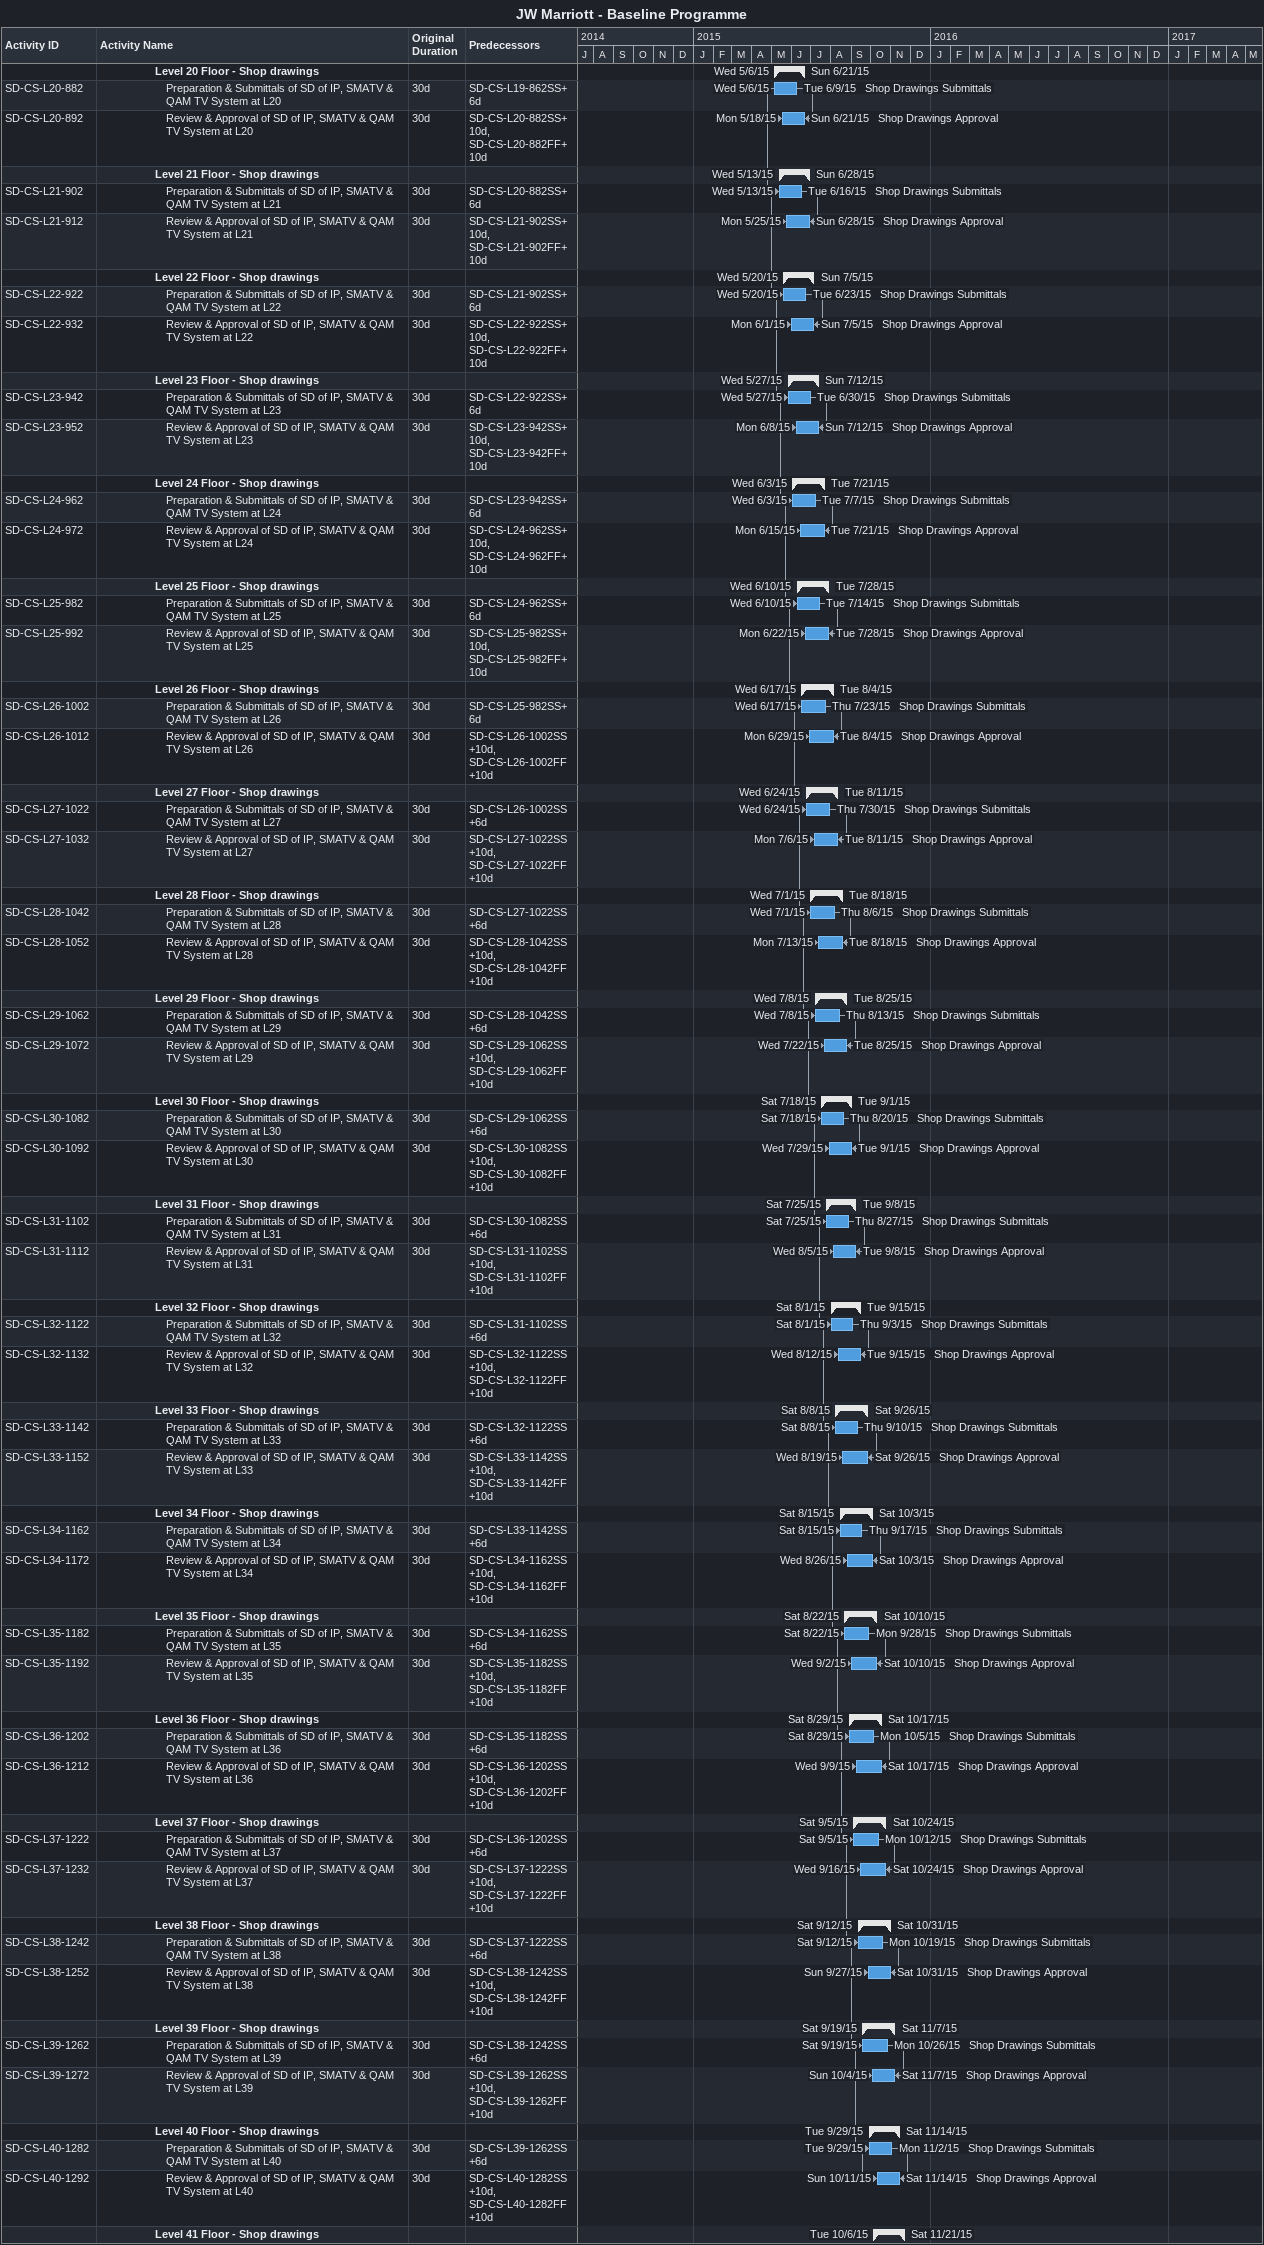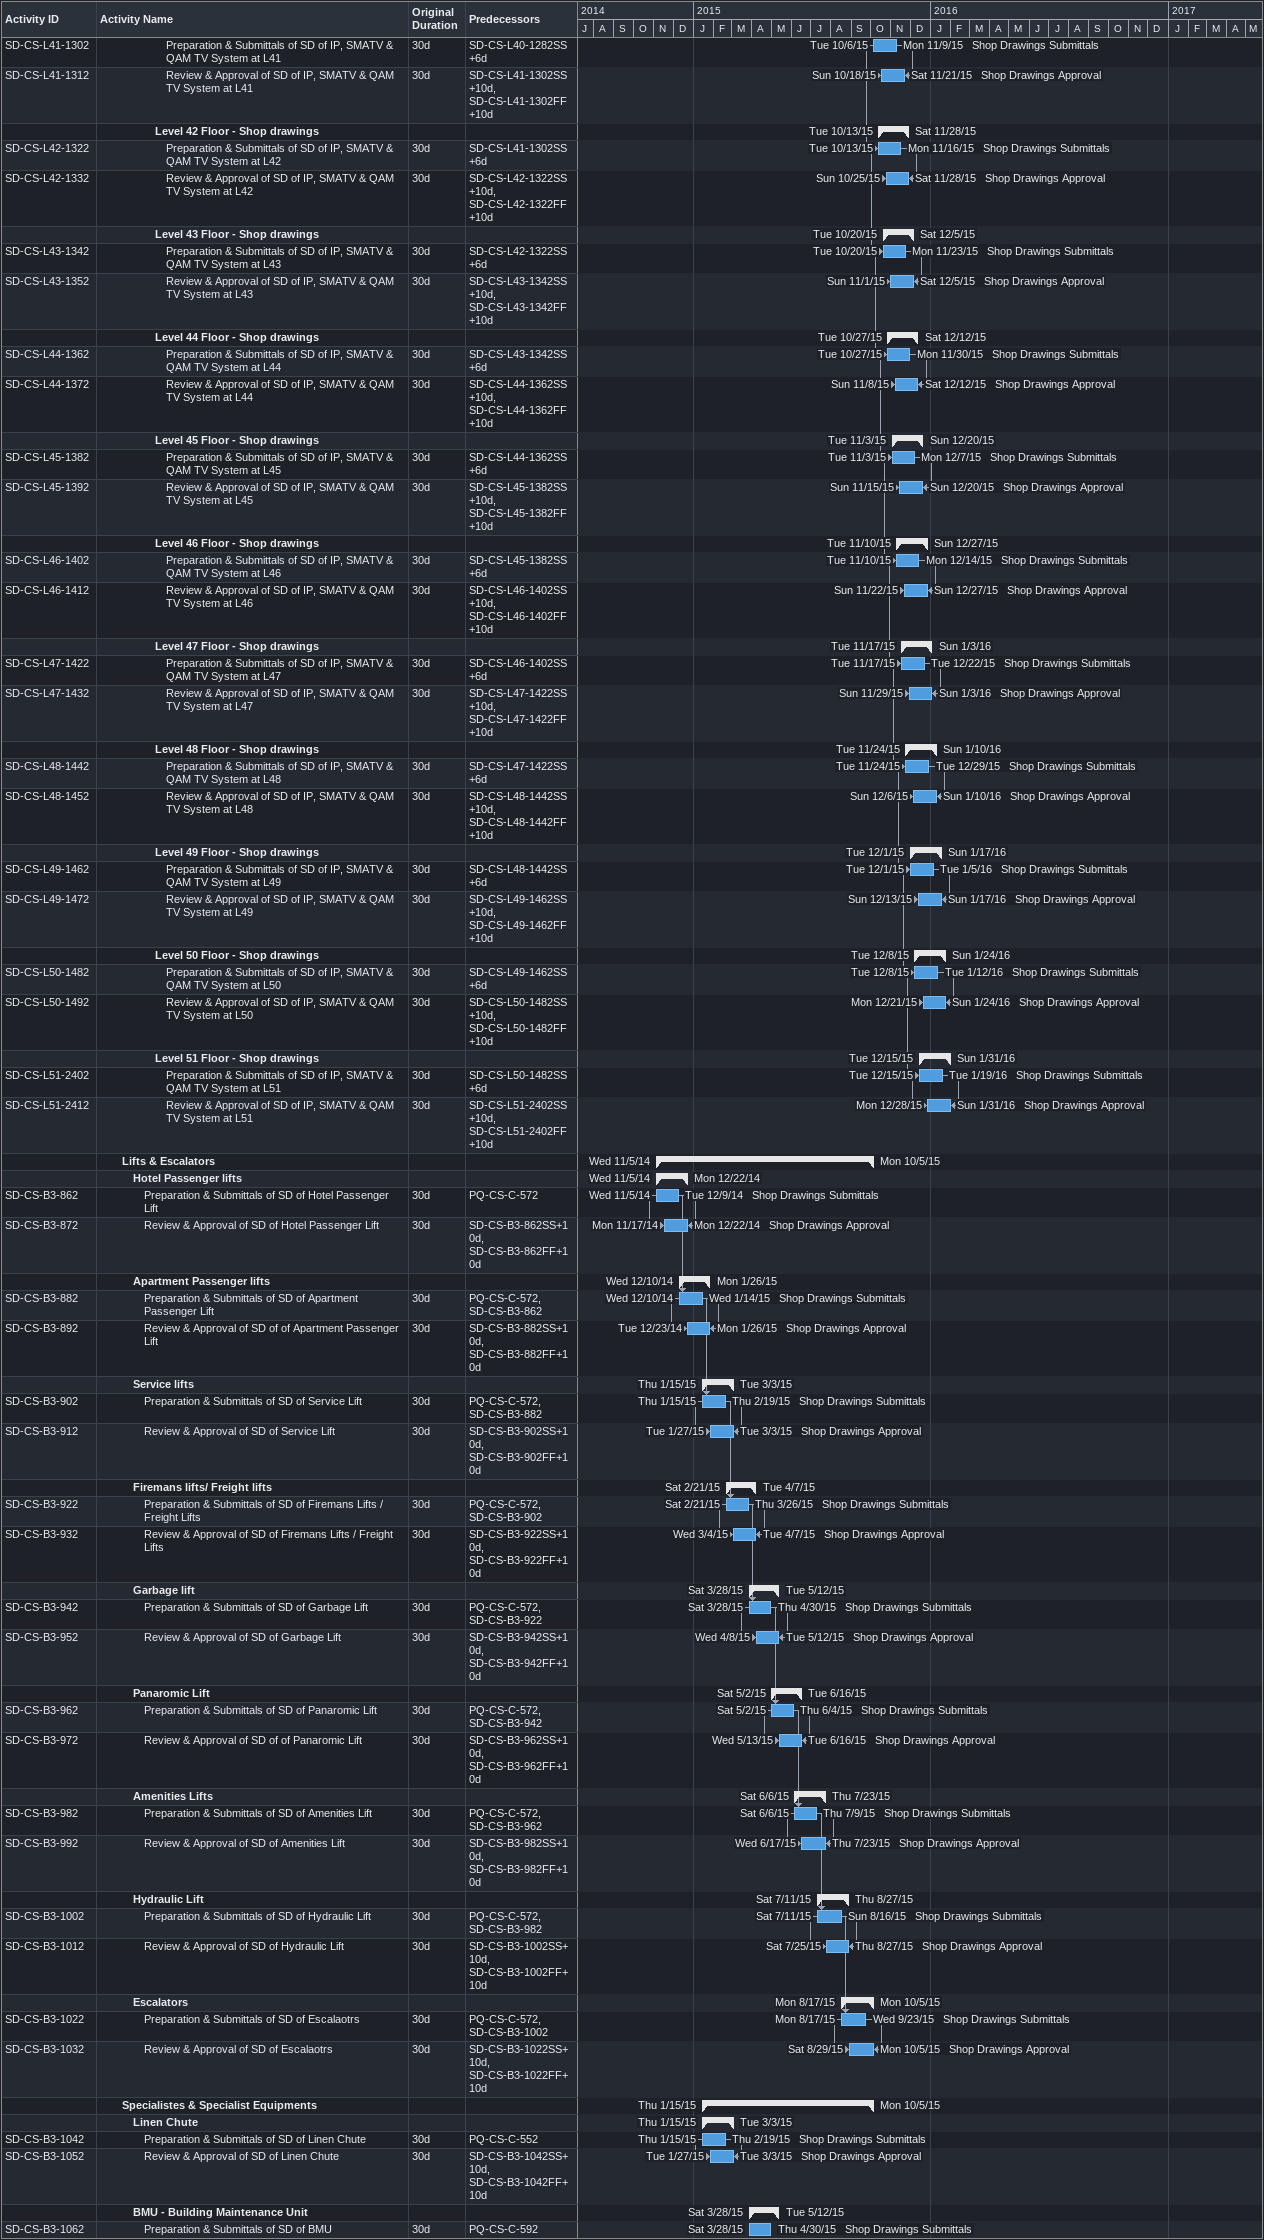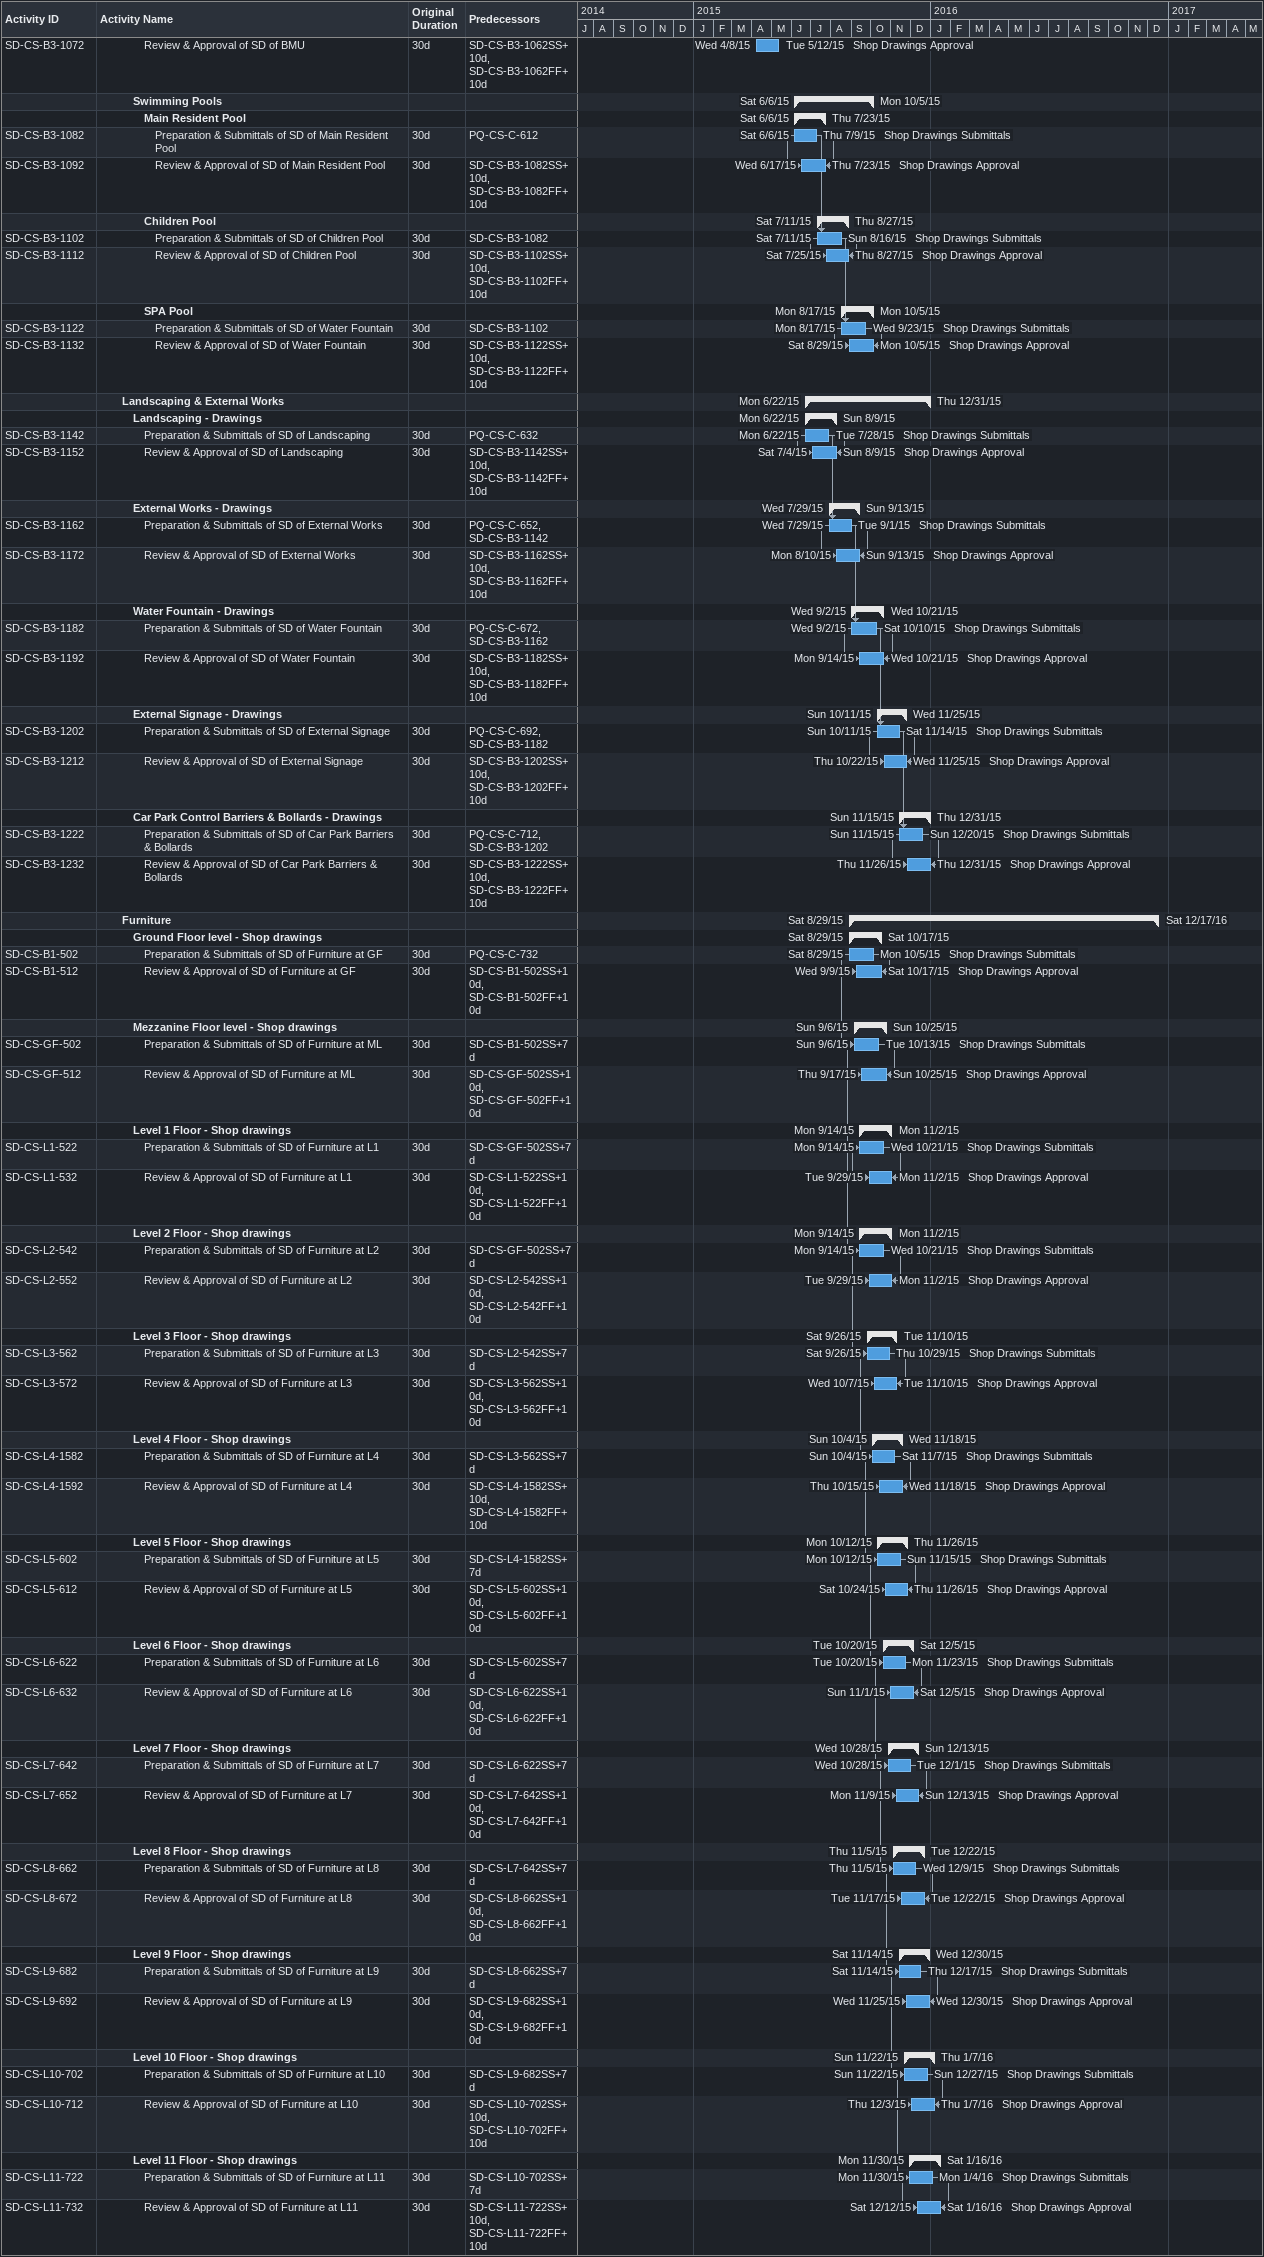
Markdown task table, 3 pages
JW Marriott - Baseline Programme

| ID | Level | Task | Original duration | Start | Finish | Predecessors | Resources |
|---|---|---|---|---|---|---|---|
|  | 6 | **Level 20 Floor - Shop drawings** |  | 2015-05-06 | 2015-06-21 |  |  |
| SD-CS-L20-882 | 7 | Preparation & Submittals of SD of IP, SMATV & QAM TV System at L20 | 30d | 2015-05-06 | 2015-06-09 | SD-CS-L19-862SS+6d | Shop Drawings Submittals |
| SD-CS-L20-892 | 7 | Review & Approval of SD of IP, SMATV & QAM TV System at L20 | 30d | 2015-05-18 | 2015-06-21 | SD-CS-L20-882SS+10d, SD-CS-L20-882FF+10d | Shop Drawings Approval |
|  | 6 | **Level 21 Floor - Shop drawings** |  | 2015-05-13 | 2015-06-28 |  |  |
| SD-CS-L21-902 | 7 | Preparation & Submittals of SD of IP, SMATV & QAM TV System at L21 | 30d | 2015-05-13 | 2015-06-16 | SD-CS-L20-882SS+6d | Shop Drawings Submittals |
| SD-CS-L21-912 | 7 | Review & Approval of SD of IP, SMATV & QAM TV System at L21 | 30d | 2015-05-25 | 2015-06-28 | SD-CS-L21-902SS+10d, SD-CS-L21-902FF+10d | Shop Drawings Approval |
|  | 6 | **Level 22 Floor - Shop drawings** |  | 2015-05-20 | 2015-07-05 |  |  |
| SD-CS-L22-922 | 7 | Preparation & Submittals of SD of IP, SMATV & QAM TV System at L22 | 30d | 2015-05-20 | 2015-06-23 | SD-CS-L21-902SS+6d | Shop Drawings Submittals |
| SD-CS-L22-932 | 7 | Review & Approval of SD of IP, SMATV & QAM TV System at L22 | 30d | 2015-06-01 | 2015-07-05 | SD-CS-L22-922SS+10d, SD-CS-L22-922FF+10d | Shop Drawings Approval |
|  | 6 | **Level 23 Floor - Shop drawings** |  | 2015-05-27 | 2015-07-12 |  |  |
| SD-CS-L23-942 | 7 | Preparation & Submittals of SD of IP, SMATV & QAM TV System at L23 | 30d | 2015-05-27 | 2015-06-30 | SD-CS-L22-922SS+6d | Shop Drawings Submittals |
| SD-CS-L23-952 | 7 | Review & Approval of SD of IP, SMATV & QAM TV System at L23 | 30d | 2015-06-08 | 2015-07-12 | SD-CS-L23-942SS+10d, SD-CS-L23-942FF+10d | Shop Drawings Approval |
|  | 6 | **Level 24 Floor - Shop drawings** |  | 2015-06-03 | 2015-07-21 |  |  |
| SD-CS-L24-962 | 7 | Preparation & Submittals of SD of IP, SMATV & QAM TV System at L24 | 30d | 2015-06-03 | 2015-07-07 | SD-CS-L23-942SS+6d | Shop Drawings Submittals |
| SD-CS-L24-972 | 7 | Review & Approval of SD of IP, SMATV & QAM TV System at L24 | 30d | 2015-06-15 | 2015-07-21 | SD-CS-L24-962SS+10d, SD-CS-L24-962FF+10d | Shop Drawings Approval |
|  | 6 | **Level 25 Floor - Shop drawings** |  | 2015-06-10 | 2015-07-28 |  |  |
| SD-CS-L25-982 | 7 | Preparation & Submittals of SD of IP, SMATV & QAM TV System at L25 | 30d | 2015-06-10 | 2015-07-14 | SD-CS-L24-962SS+6d | Shop Drawings Submittals |
| SD-CS-L25-992 | 7 | Review & Approval of SD of IP, SMATV & QAM TV System at L25 | 30d | 2015-06-22 | 2015-07-28 | SD-CS-L25-982SS+10d, SD-CS-L25-982FF+10d | Shop Drawings Approval |
|  | 6 | **Level 26 Floor - Shop drawings** |  | 2015-06-17 | 2015-08-04 |  |  |
| SD-CS-L26-1002 | 7 | Preparation & Submittals of SD of IP, SMATV & QAM TV System at L26 | 30d | 2015-06-17 | 2015-07-23 | SD-CS-L25-982SS+6d | Shop Drawings Submittals |
| SD-CS-L26-1012 | 7 | Review & Approval of SD of IP, SMATV & QAM TV System at L26 | 30d | 2015-06-29 | 2015-08-04 | SD-CS-L26-1002SS+10d, SD-CS-L26-1002FF+10d | Shop Drawings Approval |
|  | 6 | **Level 27 Floor - Shop drawings** |  | 2015-06-24 | 2015-08-11 |  |  |
| SD-CS-L27-1022 | 7 | Preparation & Submittals of SD of IP, SMATV & QAM TV System at L27 | 30d | 2015-06-24 | 2015-07-30 | SD-CS-L26-1002SS+6d | Shop Drawings Submittals |
| SD-CS-L27-1032 | 7 | Review & Approval of SD of IP, SMATV & QAM TV System at L27 | 30d | 2015-07-06 | 2015-08-11 | SD-CS-L27-1022SS+10d, SD-CS-L27-1022FF+10d | Shop Drawings Approval |
|  | 6 | **Level 28 Floor - Shop drawings** |  | 2015-07-01 | 2015-08-18 |  |  |
| SD-CS-L28-1042 | 7 | Preparation & Submittals of SD of IP, SMATV & QAM TV System at L28 | 30d | 2015-07-01 | 2015-08-06 | SD-CS-L27-1022SS+6d | Shop Drawings Submittals |
| SD-CS-L28-1052 | 7 | Review & Approval of SD of IP, SMATV & QAM TV System at L28 | 30d | 2015-07-13 | 2015-08-18 | SD-CS-L28-1042SS+10d, SD-CS-L28-1042FF+10d | Shop Drawings Approval |
|  | 6 | **Level 29 Floor - Shop drawings** |  | 2015-07-08 | 2015-08-25 |  |  |
| SD-CS-L29-1062 | 7 | Preparation & Submittals of SD of IP, SMATV & QAM TV System at L29 | 30d | 2015-07-08 | 2015-08-13 | SD-CS-L28-1042SS+6d | Shop Drawings Submittals |
| SD-CS-L29-1072 | 7 | Review & Approval of SD of IP, SMATV & QAM TV System at L29 | 30d | 2015-07-22 | 2015-08-25 | SD-CS-L29-1062SS+10d, SD-CS-L29-1062FF+10d | Shop Drawings Approval |
|  | 6 | **Level 30 Floor - Shop drawings** |  | 2015-07-18 | 2015-09-01 |  |  |
| SD-CS-L30-1082 | 7 | Preparation & Submittals of SD of IP, SMATV & QAM TV System at L30 | 30d | 2015-07-18 | 2015-08-20 | SD-CS-L29-1062SS+6d | Shop Drawings Submittals |
| SD-CS-L30-1092 | 7 | Review & Approval of SD of IP, SMATV & QAM TV System at L30 | 30d | 2015-07-29 | 2015-09-01 | SD-CS-L30-1082SS+10d, SD-CS-L30-1082FF+10d | Shop Drawings Approval |
|  | 6 | **Level 31 Floor - Shop drawings** |  | 2015-07-25 | 2015-09-08 |  |  |
| SD-CS-L31-1102 | 7 | Preparation & Submittals of SD of IP, SMATV & QAM TV System at L31 | 30d | 2015-07-25 | 2015-08-27 | SD-CS-L30-1082SS+6d | Shop Drawings Submittals |
| SD-CS-L31-1112 | 7 | Review & Approval of SD of IP, SMATV & QAM TV System at L31 | 30d | 2015-08-05 | 2015-09-08 | SD-CS-L31-1102SS+10d, SD-CS-L31-1102FF+10d | Shop Drawings Approval |
|  | 6 | **Level 32 Floor - Shop drawings** |  | 2015-08-01 | 2015-09-15 |  |  |
| SD-CS-L32-1122 | 7 | Preparation & Submittals of SD of IP, SMATV & QAM TV System at L32 | 30d | 2015-08-01 | 2015-09-03 | SD-CS-L31-1102SS+6d | Shop Drawings Submittals |
| SD-CS-L32-1132 | 7 | Review & Approval of SD of IP, SMATV & QAM TV System at L32 | 30d | 2015-08-12 | 2015-09-15 | SD-CS-L32-1122SS+10d, SD-CS-L32-1122FF+10d | Shop Drawings Approval |
|  | 6 | **Level 33 Floor - Shop drawings** |  | 2015-08-08 | 2015-09-26 |  |  |
| SD-CS-L33-1142 | 7 | Preparation & Submittals of SD of IP, SMATV & QAM TV System at L33 | 30d | 2015-08-08 | 2015-09-10 | SD-CS-L32-1122SS+6d | Shop Drawings Submittals |
| SD-CS-L33-1152 | 7 | Review & Approval of SD of IP, SMATV & QAM TV System at L33 | 30d | 2015-08-19 | 2015-09-26 | SD-CS-L33-1142SS+10d, SD-CS-L33-1142FF+10d | Shop Drawings Approval |
|  | 6 | **Level 34 Floor - Shop drawings** |  | 2015-08-15 | 2015-10-03 |  |  |
| SD-CS-L34-1162 | 7 | Preparation & Submittals of SD of IP, SMATV & QAM TV System at L34 | 30d | 2015-08-15 | 2015-09-17 | SD-CS-L33-1142SS+6d | Shop Drawings Submittals |
| SD-CS-L34-1172 | 7 | Review & Approval of SD of IP, SMATV & QAM TV System at L34 | 30d | 2015-08-26 | 2015-10-03 | SD-CS-L34-1162SS+10d, SD-CS-L34-1162FF+10d | Shop Drawings Approval |
|  | 6 | **Level 35 Floor - Shop drawings** |  | 2015-08-22 | 2015-10-10 |  |  |
| SD-CS-L35-1182 | 7 | Preparation & Submittals of SD of IP, SMATV & QAM TV System at L35 | 30d | 2015-08-22 | 2015-09-28 | SD-CS-L34-1162SS+6d | Shop Drawings Submittals |
| SD-CS-L35-1192 | 7 | Review & Approval of SD of IP, SMATV & QAM TV System at L35 | 30d | 2015-09-02 | 2015-10-10 | SD-CS-L35-1182SS+10d, SD-CS-L35-1182FF+10d | Shop Drawings Approval |
|  | 6 | **Level 36 Floor - Shop drawings** |  | 2015-08-29 | 2015-10-17 |  |  |
| SD-CS-L36-1202 | 7 | Preparation & Submittals of SD of IP, SMATV & QAM TV System at L36 | 30d | 2015-08-29 | 2015-10-05 | SD-CS-L35-1182SS+6d | Shop Drawings Submittals |
| SD-CS-L36-1212 | 7 | Review & Approval of SD of IP, SMATV & QAM TV System at L36 | 30d | 2015-09-09 | 2015-10-17 | SD-CS-L36-1202SS+10d, SD-CS-L36-1202FF+10d | Shop Drawings Approval |
|  | 6 | **Level 37 Floor - Shop drawings** |  | 2015-09-05 | 2015-10-24 |  |  |
| SD-CS-L37-1222 | 7 | Preparation & Submittals of SD of IP, SMATV & QAM TV System at L37 | 30d | 2015-09-05 | 2015-10-12 | SD-CS-L36-1202SS+6d | Shop Drawings Submittals |
| SD-CS-L37-1232 | 7 | Review & Approval of SD of IP, SMATV & QAM TV System at L37 | 30d | 2015-09-16 | 2015-10-24 | SD-CS-L37-1222SS+10d, SD-CS-L37-1222FF+10d | Shop Drawings Approval |
|  | 6 | **Level 38 Floor - Shop drawings** |  | 2015-09-12 | 2015-10-31 |  |  |
| SD-CS-L38-1242 | 7 | Preparation & Submittals of SD of IP, SMATV & QAM TV System at L38 | 30d | 2015-09-12 | 2015-10-19 | SD-CS-L37-1222SS+6d | Shop Drawings Submittals |
| SD-CS-L38-1252 | 7 | Review & Approval of SD of IP, SMATV & QAM TV System at L38 | 30d | 2015-09-27 | 2015-10-31 | SD-CS-L38-1242SS+10d, SD-CS-L38-1242FF+10d | Shop Drawings Approval |
|  | 6 | **Level 39 Floor - Shop drawings** |  | 2015-09-19 | 2015-11-07 |  |  |
| SD-CS-L39-1262 | 7 | Preparation & Submittals of SD of IP, SMATV & QAM TV System at L39 | 30d | 2015-09-19 | 2015-10-26 | SD-CS-L38-1242SS+6d | Shop Drawings Submittals |
| SD-CS-L39-1272 | 7 | Review & Approval of SD of IP, SMATV & QAM TV System at L39 | 30d | 2015-10-04 | 2015-11-07 | SD-CS-L39-1262SS+10d, SD-CS-L39-1262FF+10d | Shop Drawings Approval |
|  | 6 | **Level 40 Floor - Shop drawings** |  | 2015-09-29 | 2015-11-14 |  |  |
| SD-CS-L40-1282 | 7 | Preparation & Submittals of SD of IP, SMATV & QAM TV System at L40 | 30d | 2015-09-29 | 2015-11-02 | SD-CS-L39-1262SS+6d | Shop Drawings Submittals |
| SD-CS-L40-1292 | 7 | Review & Approval of SD of IP, SMATV & QAM TV System at L40 | 30d | 2015-10-11 | 2015-11-14 | SD-CS-L40-1282SS+10d, SD-CS-L40-1282FF+10d | Shop Drawings Approval |
|  | 6 | **Level 41 Floor - Shop drawings** |  | 2015-10-06 | 2015-11-21 |  |  |
| SD-CS-L41-1302 | 7 | Preparation & Submittals of SD of IP, SMATV & QAM TV System at L41 | 30d | 2015-10-06 | 2015-11-09 | SD-CS-L40-1282SS+6d | Shop Drawings Submittals |
| SD-CS-L41-1312 | 7 | Review & Approval of SD of IP, SMATV & QAM TV System at L41 | 30d | 2015-10-18 | 2015-11-21 | SD-CS-L41-1302SS+10d, SD-CS-L41-1302FF+10d | Shop Drawings Approval |
|  | 6 | **Level 42 Floor - Shop drawings** |  | 2015-10-13 | 2015-11-28 |  |  |
| SD-CS-L42-1322 | 7 | Preparation & Submittals of SD of IP, SMATV & QAM TV System at L42 | 30d | 2015-10-13 | 2015-11-16 | SD-CS-L41-1302SS+6d | Shop Drawings Submittals |
| SD-CS-L42-1332 | 7 | Review & Approval of SD of IP, SMATV & QAM TV System at L42 | 30d | 2015-10-25 | 2015-11-28 | SD-CS-L42-1322SS+10d, SD-CS-L42-1322FF+10d | Shop Drawings Approval |
|  | 6 | **Level 43 Floor - Shop drawings** |  | 2015-10-20 | 2015-12-05 |  |  |
| SD-CS-L43-1342 | 7 | Preparation & Submittals of SD of IP, SMATV & QAM TV System at L43 | 30d | 2015-10-20 | 2015-11-23 | SD-CS-L42-1322SS+6d | Shop Drawings Submittals |
| SD-CS-L43-1352 | 7 | Review & Approval of SD of IP, SMATV & QAM TV System at L43 | 30d | 2015-11-01 | 2015-12-05 | SD-CS-L43-1342SS+10d, SD-CS-L43-1342FF+10d | Shop Drawings Approval |
|  | 6 | **Level 44 Floor - Shop drawings** |  | 2015-10-27 | 2015-12-12 |  |  |
| SD-CS-L44-1362 | 7 | Preparation & Submittals of SD of IP, SMATV & QAM TV System at L44 | 30d | 2015-10-27 | 2015-11-30 | SD-CS-L43-1342SS+6d | Shop Drawings Submittals |
| SD-CS-L44-1372 | 7 | Review & Approval of SD of IP, SMATV & QAM TV System at L44 | 30d | 2015-11-08 | 2015-12-12 | SD-CS-L44-1362SS+10d, SD-CS-L44-1362FF+10d | Shop Drawings Approval |
|  | 6 | **Level 45 Floor - Shop drawings** |  | 2015-11-03 | 2015-12-20 |  |  |
| SD-CS-L45-1382 | 7 | Preparation & Submittals of SD of IP, SMATV & QAM TV System at L45 | 30d | 2015-11-03 | 2015-12-07 | SD-CS-L44-1362SS+6d | Shop Drawings Submittals |
| SD-CS-L45-1392 | 7 | Review & Approval of SD of IP, SMATV & QAM TV System at L45 | 30d | 2015-11-15 | 2015-12-20 | SD-CS-L45-1382SS+10d, SD-CS-L45-1382FF+10d | Shop Drawings Approval |
|  | 6 | **Level 46 Floor - Shop drawings** |  | 2015-11-10 | 2015-12-27 |  |  |
| SD-CS-L46-1402 | 7 | Preparation & Submittals of SD of IP, SMATV & QAM TV System at L46 | 30d | 2015-11-10 | 2015-12-14 | SD-CS-L45-1382SS+6d | Shop Drawings Submittals |
| SD-CS-L46-1412 | 7 | Review & Approval of SD of IP, SMATV & QAM TV System at L46 | 30d | 2015-11-22 | 2015-12-27 | SD-CS-L46-1402SS+10d, SD-CS-L46-1402FF+10d | Shop Drawings Approval |
|  | 6 | **Level 47 Floor - Shop drawings** |  | 2015-11-17 | 2016-01-03 |  |  |
| SD-CS-L47-1422 | 7 | Preparation & Submittals of SD of IP, SMATV & QAM TV System at L47 | 30d | 2015-11-17 | 2015-12-22 | SD-CS-L46-1402SS+6d | Shop Drawings Submittals |
| SD-CS-L47-1432 | 7 | Review & Approval of SD of IP, SMATV & QAM TV System at L47 | 30d | 2015-11-29 | 2016-01-03 | SD-CS-L47-1422SS+10d, SD-CS-L47-1422FF+10d | Shop Drawings Approval |
|  | 6 | **Level 48 Floor - Shop drawings** |  | 2015-11-24 | 2016-01-10 |  |  |
| SD-CS-L48-1442 | 7 | Preparation & Submittals of SD of IP, SMATV & QAM TV System at L48 | 30d | 2015-11-24 | 2015-12-29 | SD-CS-L47-1422SS+6d | Shop Drawings Submittals |
| SD-CS-L48-1452 | 7 | Review & Approval of SD of IP, SMATV & QAM TV System at L48 | 30d | 2015-12-06 | 2016-01-10 | SD-CS-L48-1442SS+10d, SD-CS-L48-1442FF+10d | Shop Drawings Approval |
|  | 6 | **Level 49 Floor - Shop drawings** |  | 2015-12-01 | 2016-01-17 |  |  |
| SD-CS-L49-1462 | 7 | Preparation & Submittals of SD of IP, SMATV & QAM TV System at L49 | 30d | 2015-12-01 | 2016-01-05 | SD-CS-L48-1442SS+6d | Shop Drawings Submittals |
| SD-CS-L49-1472 | 7 | Review & Approval of SD of IP, SMATV & QAM TV System at L49 | 30d | 2015-12-13 | 2016-01-17 | SD-CS-L49-1462SS+10d, SD-CS-L49-1462FF+10d | Shop Drawings Approval |
|  | 6 | **Level 50 Floor - Shop drawings** |  | 2015-12-08 | 2016-01-24 |  |  |
| SD-CS-L50-1482 | 7 | Preparation & Submittals of SD of IP, SMATV & QAM TV System at L50 | 30d | 2015-12-08 | 2016-01-12 | SD-CS-L49-1462SS+6d | Shop Drawings Submittals |
| SD-CS-L50-1492 | 7 | Review & Approval of SD of IP, SMATV & QAM TV System at L50 | 30d | 2015-12-21 | 2016-01-24 | SD-CS-L50-1482SS+10d, SD-CS-L50-1482FF+10d | Shop Drawings Approval |
|  | 6 | **Level 51 Floor - Shop drawings** |  | 2015-12-15 | 2016-01-31 |  |  |
| SD-CS-L51-2402 | 7 | Preparation & Submittals of SD of IP, SMATV & QAM TV System at L51 | 30d | 2015-12-15 | 2016-01-19 | SD-CS-L50-1482SS+6d | Shop Drawings Submittals |
| SD-CS-L51-2412 | 7 | Review & Approval of SD of IP, SMATV & QAM TV System at L51 | 30d | 2015-12-28 | 2016-01-31 | SD-CS-L51-2402SS+10d, SD-CS-L51-2402FF+10d | Shop Drawings Approval |
|  | 3 | **Lifts & Escalators** |  | 2014-11-05 | 2015-10-05 |  |  |
|  | 4 | **Hotel Passenger lifts** |  | 2014-11-05 | 2014-12-22 |  |  |
| SD-CS-B3-862 | 5 | Preparation & Submittals of SD of Hotel Passenger Lift | 30d | 2014-11-05 | 2014-12-09 | PQ-CS-C-572 | Shop Drawings Submittals |
| SD-CS-B3-872 | 5 | Review & Approval of SD of Hotel Passenger Lift | 30d | 2014-11-17 | 2014-12-22 | SD-CS-B3-862SS+10d, SD-CS-B3-862FF+10d | Shop Drawings Approval |
|  | 4 | **Apartment Passenger lifts** |  | 2014-12-10 | 2015-01-26 |  |  |
| SD-CS-B3-882 | 5 | Preparation & Submittals of SD of Apartment Passenger Lift | 30d | 2014-12-10 | 2015-01-14 | PQ-CS-C-572, SD-CS-B3-862 | Shop Drawings Submittals |
| SD-CS-B3-892 | 5 | Review & Approval of SD of of Apartment Passenger Lift | 30d | 2014-12-23 | 2015-01-26 | SD-CS-B3-882SS+10d, SD-CS-B3-882FF+10d | Shop Drawings Approval |
|  | 4 | **Service lifts** |  | 2015-01-15 | 2015-03-03 |  |  |
| SD-CS-B3-902 | 5 | Preparation & Submittals of SD of Service Lift | 30d | 2015-01-15 | 2015-02-19 | PQ-CS-C-572, SD-CS-B3-882 | Shop Drawings Submittals |
| SD-CS-B3-912 | 5 | Review & Approval of SD of Service Lift | 30d | 2015-01-27 | 2015-03-03 | SD-CS-B3-902SS+10d, SD-CS-B3-902FF+10d | Shop Drawings Approval |
|  | 4 | **Firemans lifts/ Freight lifts** |  | 2015-02-21 | 2015-04-07 |  |  |
| SD-CS-B3-922 | 5 | Preparation & Submittals of SD of Firemans Lifts / Freight Lifts | 30d | 2015-02-21 | 2015-03-26 | PQ-CS-C-572, SD-CS-B3-902 | Shop Drawings Submittals |
| SD-CS-B3-932 | 5 | Review & Approval of SD of Firemans Lifts / Freight Lifts | 30d | 2015-03-04 | 2015-04-07 | SD-CS-B3-922SS+10d, SD-CS-B3-922FF+10d | Shop Drawings Approval |
|  | 4 | **Garbage lift** |  | 2015-03-28 | 2015-05-12 |  |  |
| SD-CS-B3-942 | 5 | Preparation & Submittals of SD of Garbage Lift | 30d | 2015-03-28 | 2015-04-30 | PQ-CS-C-572, SD-CS-B3-922 | Shop Drawings Submittals |
| SD-CS-B3-952 | 5 | Review & Approval of SD of Garbage Lift | 30d | 2015-04-08 | 2015-05-12 | SD-CS-B3-942SS+10d, SD-CS-B3-942FF+10d | Shop Drawings Approval |
|  | 4 | **Panaromic Lift** |  | 2015-05-02 | 2015-06-16 |  |  |
| SD-CS-B3-962 | 5 | Preparation & Submittals of SD of Panaromic Lift | 30d | 2015-05-02 | 2015-06-04 | PQ-CS-C-572, SD-CS-B3-942 | Shop Drawings Submittals |
| SD-CS-B3-972 | 5 | Review & Approval of SD of of Panaromic Lift | 30d | 2015-05-13 | 2015-06-16 | SD-CS-B3-962SS+10d, SD-CS-B3-962FF+10d | Shop Drawings Approval |
|  | 4 | **Amenities Lifts** |  | 2015-06-06 | 2015-07-23 |  |  |
| SD-CS-B3-982 | 5 | Preparation & Submittals of SD of Amenities Lift | 30d | 2015-06-06 | 2015-07-09 | PQ-CS-C-572, SD-CS-B3-962 | Shop Drawings Submittals |
| SD-CS-B3-992 | 5 | Review & Approval of SD of Amenities Lift | 30d | 2015-06-17 | 2015-07-23 | SD-CS-B3-982SS+10d, SD-CS-B3-982FF+10d | Shop Drawings Approval |
|  | 4 | **Hydraulic Lift** |  | 2015-07-11 | 2015-08-27 |  |  |
| SD-CS-B3-1002 | 5 | Preparation & Submittals of SD of Hydraulic Lift | 30d | 2015-07-11 | 2015-08-16 | PQ-CS-C-572, SD-CS-B3-982 | Shop Drawings Submittals |
| SD-CS-B3-1012 | 5 | Review & Approval of SD of Hydraulic Lift | 30d | 2015-07-25 | 2015-08-27 | SD-CS-B3-1002SS+10d, SD-CS-B3-1002FF+10d | Shop Drawings Approval |
|  | 4 | **Escalators** |  | 2015-08-17 | 2015-10-05 |  |  |
| SD-CS-B3-1022 | 5 | Preparation & Submittals of SD of Escalaotrs | 30d | 2015-08-17 | 2015-09-23 | PQ-CS-C-572, SD-CS-B3-1002 | Shop Drawings Submittals |
| SD-CS-B3-1032 | 5 | Review & Approval of SD of Escalaotrs | 30d | 2015-08-29 | 2015-10-05 | SD-CS-B3-1022SS+10d, SD-CS-B3-1022FF+10d | Shop Drawings Approval |
|  | 3 | **Specialistes & Specialist Equipments** |  | 2015-01-15 | 2015-10-05 |  |  |
|  | 4 | **Linen Chute** |  | 2015-01-15 | 2015-03-03 |  |  |
| SD-CS-B3-1042 | 5 | Preparation & Submittals of SD of Linen Chute | 30d | 2015-01-15 | 2015-02-19 | PQ-CS-C-552 | Shop Drawings Submittals |
| SD-CS-B3-1052 | 5 | Review & Approval of SD of Linen Chute | 30d | 2015-01-27 | 2015-03-03 | SD-CS-B3-1042SS+10d, SD-CS-B3-1042FF+10d | Shop Drawings Approval |
|  | 4 | **BMU - Building Maintenance Unit** |  | 2015-03-28 | 2015-05-12 |  |  |
| SD-CS-B3-1062 | 5 | Preparation & Submittals of SD of BMU | 30d | 2015-03-28 | 2015-04-30 | PQ-CS-C-592 | Shop Drawings Submittals |
| SD-CS-B3-1072 | 5 | Review & Approval of SD of BMU | 30d | 2015-04-08 | 2015-05-12 | SD-CS-B3-1062SS+10d, SD-CS-B3-1062FF+10d | Shop Drawings Approval |
|  | 4 | **Swimming Pools** |  | 2015-06-06 | 2015-10-05 |  |  |
|  | 5 | **Main Resident Pool** |  | 2015-06-06 | 2015-07-23 |  |  |
| SD-CS-B3-1082 | 6 | Preparation & Submittals of SD of Main Resident Pool | 30d | 2015-06-06 | 2015-07-09 | PQ-CS-C-612 | Shop Drawings Submittals |
| SD-CS-B3-1092 | 6 | Review & Approval of SD of Main Resident Pool | 30d | 2015-06-17 | 2015-07-23 | SD-CS-B3-1082SS+10d, SD-CS-B3-1082FF+10d | Shop Drawings Approval |
|  | 5 | **Children Pool** |  | 2015-07-11 | 2015-08-27 |  |  |
| SD-CS-B3-1102 | 6 | Preparation & Submittals of SD of Children Pool | 30d | 2015-07-11 | 2015-08-16 | SD-CS-B3-1082 | Shop Drawings Submittals |
| SD-CS-B3-1112 | 6 | Review & Approval of SD of Children Pool | 30d | 2015-07-25 | 2015-08-27 | SD-CS-B3-1102SS+10d, SD-CS-B3-1102FF+10d | Shop Drawings Approval |
|  | 5 | **SPA Pool** |  | 2015-08-17 | 2015-10-05 |  |  |
| SD-CS-B3-1122 | 6 | Preparation & Submittals of SD of Water Fountain | 30d | 2015-08-17 | 2015-09-23 | SD-CS-B3-1102 | Shop Drawings Submittals |
| SD-CS-B3-1132 | 6 | Review & Approval of SD of Water Fountain | 30d | 2015-08-29 | 2015-10-05 | SD-CS-B3-1122SS+10d, SD-CS-B3-1122FF+10d | Shop Drawings Approval |
|  | 3 | **Landscaping & External Works** |  | 2015-06-22 | 2015-12-31 |  |  |
|  | 4 | **Landscaping - Drawings** |  | 2015-06-22 | 2015-08-09 |  |  |
| SD-CS-B3-1142 | 5 | Preparation & Submittals of SD of Landscaping | 30d | 2015-06-22 | 2015-07-28 | PQ-CS-C-632 | Shop Drawings Submittals |
| SD-CS-B3-1152 | 5 | Review & Approval of SD of Landscaping | 30d | 2015-07-04 | 2015-08-09 | SD-CS-B3-1142SS+10d, SD-CS-B3-1142FF+10d | Shop Drawings Approval |
|  | 4 | **External Works - Drawings** |  | 2015-07-29 | 2015-09-13 |  |  |
| SD-CS-B3-1162 | 5 | Preparation & Submittals of SD of External Works | 30d | 2015-07-29 | 2015-09-01 | PQ-CS-C-652, SD-CS-B3-1142 | Shop Drawings Submittals |
| SD-CS-B3-1172 | 5 | Review & Approval of SD of External Works | 30d | 2015-08-10 | 2015-09-13 | SD-CS-B3-1162SS+10d, SD-CS-B3-1162FF+10d | Shop Drawings Approval |
|  | 4 | **Water Fountain - Drawings** |  | 2015-09-02 | 2015-10-21 |  |  |
| SD-CS-B3-1182 | 5 | Preparation & Submittals of SD of Water Fountain | 30d | 2015-09-02 | 2015-10-10 | PQ-CS-C-672, SD-CS-B3-1162 | Shop Drawings Submittals |
| SD-CS-B3-1192 | 5 | Review & Approval of SD of Water Fountain | 30d | 2015-09-14 | 2015-10-21 | SD-CS-B3-1182SS+10d, SD-CS-B3-1182FF+10d | Shop Drawings Approval |
|  | 4 | **External Signage - Drawings** |  | 2015-10-11 | 2015-11-25 |  |  |
| SD-CS-B3-1202 | 5 | Preparation & Submittals of SD of External Signage | 30d | 2015-10-11 | 2015-11-14 | PQ-CS-C-692, SD-CS-B3-1182 | Shop Drawings Submittals |
| SD-CS-B3-1212 | 5 | Review & Approval of SD of External Signage | 30d | 2015-10-22 | 2015-11-25 | SD-CS-B3-1202SS+10d, SD-CS-B3-1202FF+10d | Shop Drawings Approval |
|  | 4 | **Car Park Control Barriers & Bollards - Drawings** |  | 2015-11-15 | 2015-12-31 |  |  |
| SD-CS-B3-1222 | 5 | Preparation & Submittals of SD of Car Park Barriers & Bollards | 30d | 2015-11-15 | 2015-12-20 | PQ-CS-C-712, SD-CS-B3-1202 | Shop Drawings Submittals |
| SD-CS-B3-1232 | 5 | Review & Approval of SD of Car Park Barriers & Bollards | 30d | 2015-11-26 | 2015-12-31 | SD-CS-B3-1222SS+10d, SD-CS-B3-1222FF+10d | Shop Drawings Approval |
|  | 3 | **Furniture** |  | 2015-08-29 | 2016-12-17 |  |  |
|  | 4 | **Ground Floor level - Shop drawings** |  | 2015-08-29 | 2015-10-17 |  |  |
| SD-CS-B1-502 | 5 | Preparation & Submittals of SD of Furniture at GF | 30d | 2015-08-29 | 2015-10-05 | PQ-CS-C-732 | Shop Drawings Submittals |
| SD-CS-B1-512 | 5 | Review & Approval of SD of Furniture at GF | 30d | 2015-09-09 | 2015-10-17 | SD-CS-B1-502SS+10d, SD-CS-B1-502FF+10d | Shop Drawings Approval |
|  | 4 | **Mezzanine Floor level - Shop drawings** |  | 2015-09-06 | 2015-10-25 |  |  |
| SD-CS-GF-502 | 5 | Preparation & Submittals of SD of Furniture at ML | 30d | 2015-09-06 | 2015-10-13 | SD-CS-B1-502SS+7d | Shop Drawings Submittals |
| SD-CS-GF-512 | 5 | Review & Approval of SD of Furniture at ML | 30d | 2015-09-17 | 2015-10-25 | SD-CS-GF-502SS+10d, SD-CS-GF-502FF+10d | Shop Drawings Approval |
|  | 4 | **Level 1 Floor - Shop drawings** |  | 2015-09-14 | 2015-11-02 |  |  |
| SD-CS-L1-522 | 5 | Preparation & Submittals of SD of Furniture at L1 | 30d | 2015-09-14 | 2015-10-21 | SD-CS-GF-502SS+7d | Shop Drawings Submittals |
| SD-CS-L1-532 | 5 | Review & Approval of SD of Furniture at L1 | 30d | 2015-09-29 | 2015-11-02 | SD-CS-L1-522SS+10d, SD-CS-L1-522FF+10d | Shop Drawings Approval |
|  | 4 | **Level 2 Floor - Shop drawings** |  | 2015-09-14 | 2015-11-02 |  |  |
| SD-CS-L2-542 | 5 | Preparation & Submittals of SD of Furniture at L2 | 30d | 2015-09-14 | 2015-10-21 | SD-CS-GF-502SS+7d | Shop Drawings Submittals |
| SD-CS-L2-552 | 5 | Review & Approval of SD of Furniture at L2 | 30d | 2015-09-29 | 2015-11-02 | SD-CS-L2-542SS+10d, SD-CS-L2-542FF+10d | Shop Drawings Approval |
|  | 4 | **Level 3 Floor - Shop drawings** |  | 2015-09-26 | 2015-11-10 |  |  |
| SD-CS-L3-562 | 5 | Preparation & Submittals of SD of Furniture at L3 | 30d | 2015-09-26 | 2015-10-29 | SD-CS-L2-542SS+7d | Shop Drawings Submittals |
| SD-CS-L3-572 | 5 | Review & Approval of SD of Furniture at L3 | 30d | 2015-10-07 | 2015-11-10 | SD-CS-L3-562SS+10d, SD-CS-L3-562FF+10d | Shop Drawings Approval |
|  | 4 | **Level 4 Floor - Shop drawings** |  | 2015-10-04 | 2015-11-18 |  |  |
| SD-CS-L4-1582 | 5 | Preparation & Submittals of SD of Furniture at L4 | 30d | 2015-10-04 | 2015-11-07 | SD-CS-L3-562SS+7d | Shop Drawings Submittals |
| SD-CS-L4-1592 | 5 | Review & Approval of SD of Furniture at L4 | 30d | 2015-10-15 | 2015-11-18 | SD-CS-L4-1582SS+10d, SD-CS-L4-1582FF+10d | Shop Drawings Approval |
|  | 4 | **Level 5 Floor - Shop drawings** |  | 2015-10-12 | 2015-11-26 |  |  |
| SD-CS-L5-602 | 5 | Preparation & Submittals of SD of Furniture at L5 | 30d | 2015-10-12 | 2015-11-15 | SD-CS-L4-1582SS+7d | Shop Drawings Submittals |
| SD-CS-L5-612 | 5 | Review & Approval of SD of Furniture at L5 | 30d | 2015-10-24 | 2015-11-26 | SD-CS-L5-602SS+10d, SD-CS-L5-602FF+10d | Shop Drawings Approval |
|  | 4 | **Level 6 Floor - Shop drawings** |  | 2015-10-20 | 2015-12-05 |  |  |
| SD-CS-L6-622 | 5 | Preparation & Submittals of SD of Furniture at L6 | 30d | 2015-10-20 | 2015-11-23 | SD-CS-L5-602SS+7d | Shop Drawings Submittals |
| SD-CS-L6-632 | 5 | Review & Approval of SD of Furniture at L6 | 30d | 2015-11-01 | 2015-12-05 | SD-CS-L6-622SS+10d, SD-CS-L6-622FF+10d | Shop Drawings Approval |
|  | 4 | **Level 7 Floor - Shop drawings** |  | 2015-10-28 | 2015-12-13 |  |  |
| SD-CS-L7-642 | 5 | Preparation & Submittals of SD of Furniture at L7 | 30d | 2015-10-28 | 2015-12-01 | SD-CS-L6-622SS+7d | Shop Drawings Submittals |
| SD-CS-L7-652 | 5 | Review & Approval of SD of Furniture at L7 | 30d | 2015-11-09 | 2015-12-13 | SD-CS-L7-642SS+10d, SD-CS-L7-642FF+10d | Shop Drawings Approval |
|  | 4 | **Level 8 Floor - Shop drawings** |  | 2015-11-05 | 2015-12-22 |  |  |
| SD-CS-L8-662 | 5 | Preparation & Submittals of SD of Furniture at L8 | 30d | 2015-11-05 | 2015-12-09 | SD-CS-L7-642SS+7d | Shop Drawings Submittals |
| SD-CS-L8-672 | 5 | Review & Approval of SD of Furniture at L8 | 30d | 2015-11-17 | 2015-12-22 | SD-CS-L8-662SS+10d, SD-CS-L8-662FF+10d | Shop Drawings Approval |
|  | 4 | **Level 9 Floor - Shop drawings** |  | 2015-11-14 | 2015-12-30 |  |  |
| SD-CS-L9-682 | 5 | Preparation & Submittals of SD of Furniture at L9 | 30d | 2015-11-14 | 2015-12-17 | SD-CS-L8-662SS+7d | Shop Drawings Submittals |
| SD-CS-L9-692 | 5 | Review & Approval of SD of Furniture at L9 | 30d | 2015-11-25 | 2015-12-30 | SD-CS-L9-682SS+10d, SD-CS-L9-682FF+10d | Shop Drawings Approval |
|  | 4 | **Level 10 Floor - Shop drawings** |  | 2015-11-22 | 2016-01-07 |  |  |
| SD-CS-L10-702 | 5 | Preparation & Submittals of SD of Furniture at L10 | 30d | 2015-11-22 | 2015-12-27 | SD-CS-L9-682SS+7d | Shop Drawings Submittals |
| SD-CS-L10-712 | 5 | Review & Approval of SD of Furniture at L10 | 30d | 2015-12-03 | 2016-01-07 | SD-CS-L10-702SS+10d, SD-CS-L10-702FF+10d | Shop Drawings Approval |
|  | 4 | **Level 11 Floor - Shop drawings** |  | 2015-11-30 | 2016-01-16 |  |  |
| SD-CS-L11-722 | 5 | Preparation & Submittals of SD of Furniture at L11 | 30d | 2015-11-30 | 2016-01-04 | SD-CS-L10-702SS+7d | Shop Drawings Submittals |
| SD-CS-L11-732 | 5 | Review & Approval of SD of Furniture at L11 | 30d | 2015-12-12 | 2016-01-16 | SD-CS-L11-722SS+10d, SD-CS-L11-722FF+10d | Shop Drawings Approval |
